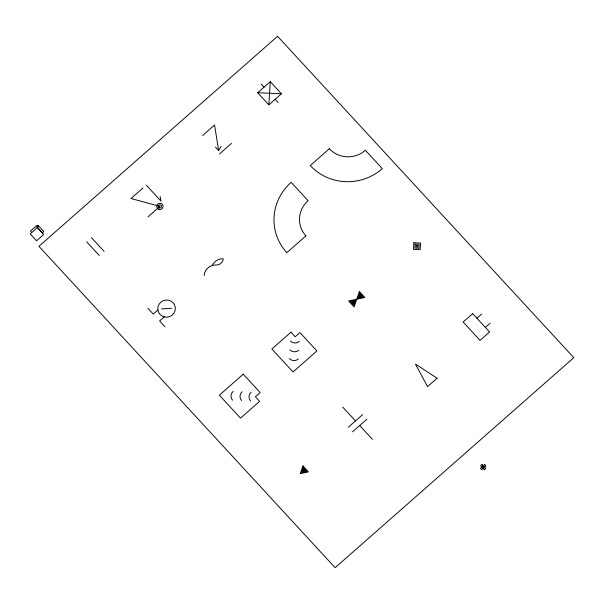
<?xml version="1.0" encoding="UTF-8"?>
<svg xmlns="http://www.w3.org/2000/svg" width="604" height="604" viewBox="0 0 604 604"><rect width="100%" height="100%" fill="white"/><g stroke="black" fill="none" stroke-linecap="round" stroke-linejoin="round"><path stroke-width="0.91" d="M268.848 104.824L270.275 81.668L281.426 93.763L268.848 104.824L257.704 92.729L270.275 81.668M215.462 147.097L218.633 150.539L221.155 146.236M142.967 188.018L131.03 198.52L159.894 206.387L147.957 216.889M202.627 135.515L214.563 125.02L218.633 150.539M219.554 153.884L231.491 143.382M157.901 309.995L153.257 314.08L147.965 308.342M164.25 316.881L159.607 320.966L164.892 326.711M348.312 427.232L362.627 414.631M476.911 318.225L481.69 314.02M352.54 431.822L366.862 419.221M485.374 327.406L490.154 323.208M481.818 467.051L483.223 465.812M483.162 468.515L484.574 467.277M161.472 308.931L171.672 308.274M257.704 92.729L281.426 93.763M261.102 84.062L263.993 87.203M275.137 99.298L278.029 102.431M481.871 467.156L483.064 468.447M146.274 185.111L161.079 201.177L160.128 196.632M342.77 407.156L355.469 420.935M359.697 425.526L372.396 439.297M91.385 237.568L104.077 251.339M86.606 241.766L99.305 255.545M37.357 227.595L43.707 234.488L36.55 240.785L30.2 233.899L38.173 226.855L36.904 225.473L30.411 231.189L31.687 232.563M299.425 341.366A6.395 6.206 -16.1 0 1 290.418 340.973M298.882 350.161A6.395 6.206 -16.1 0 1 289.875 349.769M298.338 358.95A6.395 6.206 -16.1 0 1 289.339 358.557M232.6 400.173A6.395 6.206 -16.1 0 1 233.144 391.377M241.608 400.558A6.395 6.206 -16.1 0 1 242.144 391.769M250.607 400.95A6.395 6.206 -16.1 0 1 251.151 392.162M212.223 265.511A11.302 10.978 -16.1 0 1 223.254 258.723A6.78 6.584 -16.1 0 1 216.096 265.02A11.302 10.978 -16.1 0 0 204.16 275.522M413.846 242.763L413.438 249.354L420.195 249.648L420.595 243.05L413.846 242.763M415.129 244.159L414.888 248.078L418.904 248.252L419.146 244.333L415.129 244.159M416.292 245.413L416.194 246.93L417.749 246.991L417.84 245.481L416.292 245.413M354.042 301.623L353.408 303.48L352.087 302.045L354.042 301.623M355.378 300.445L353.77 305.186L350.388 301.517L355.378 300.445M359.38 291.521L354.133 306.938L348.636 300.973L364.876 297.485L359.38 291.521M359.75 293.28L358.134 298.014L363.125 296.942L359.75 293.28M360.105 294.986L359.478 296.836L361.434 296.421L360.105 294.986M302.929 465.926L300.309 473.634L308.425 471.89L302.929 465.926M303.299 467.677L301.683 472.419L306.673 471.346L303.299 467.677M303.653 469.384L303.027 471.241L304.982 470.818L303.653 469.384M38.256 225.534L36.821 226.794L42.378 232.819L43.813 231.566L38.256 225.534M277.583 36.3L38.928 246.311L335.144 567.7L573.8 357.689L277.583 36.3M329.346 148.735L310.252 165.534A51.144 49.664 -16.1 0 0 382.294 168.667L365.367 150.298A25.572 24.832 -16.1 0 1 329.346 148.735M305.926 235.87L286.832 252.668A51.144 49.664 -16.1 0 1 291.166 182.34L308.093 200.702A25.572 24.832 -16.1 0 0 305.926 235.87M243.231 374.186L219.365 395.19L240.52 418.142L259.614 401.343L255.386 396.752L260.158 392.555L243.231 374.186M290.962 332.185L271.868 348.984L293.023 371.943L316.896 350.939L299.969 332.577L295.19 336.775L290.962 332.185M472.683 313.635L463.132 322.03L480.059 340.399L489.61 331.996L472.683 313.635M437.1 378.202L427.556 386.598L415.401 364.031L437.1 378.202M482.03 464.521L480.625 465.76L484.355 469.806L485.759 468.568L482.03 464.521M484.733 464.635L480.467 468.394L481.652 469.686L485.926 465.933L484.733 464.635M164.001 316.821A8.788 8.539 -16.1 0 0 175.122 306.56A8.788 8.539 -16.1 0 0 160.604 302.423A8.788 8.539 -16.1 0 0 164.001 316.821M159.426 207.882A1.601 1.555 -16.1 0 0 161.449 206.017A1.601 1.555 -16.1 0 0 158.807 205.262A1.601 1.555 -16.1 0 0 159.426 207.882M158.958 209.377A3.194 3.103 -16.1 0 0 162.997 205.639A3.194 3.103 -16.1 0 0 157.72 204.137A3.194 3.103 -16.1 0 0 158.958 209.377"/></g></svg>
